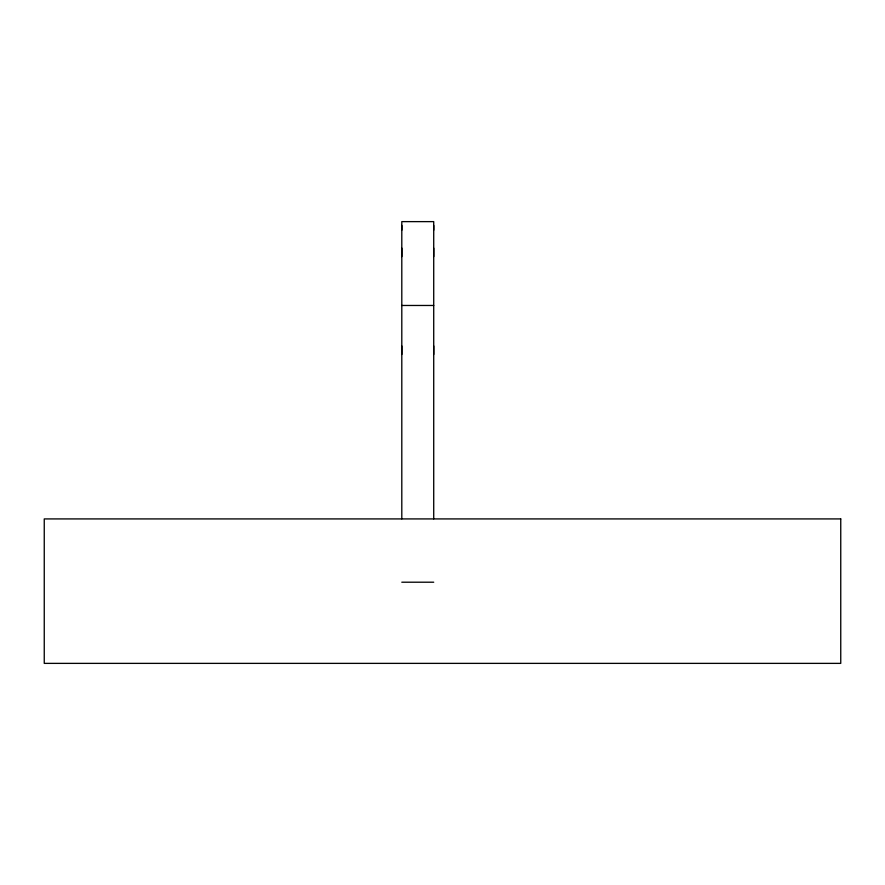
<?xml version="1.0" encoding="UTF-8"?>
<svg xmlns="http://www.w3.org/2000/svg" width="885" height="885" viewBox="0 0 885 885"><rect width="100%" height="100%" fill="white"/><g stroke="black" fill="none" stroke-linecap="round" stroke-linejoin="round"><path stroke-width="1.33" d="M401.801 518.875L401.801 225.421M433.716 518.875L433.716 225.421M401.801 305.469L433.716 305.469M401.801 582.208L433.716 582.208M433.716 230.211L433.716 221.626L401.801 221.626L401.801 230.211M433.716 248.099L433.716 256.617M433.716 345.958L433.716 354.476M401.801 248.099L401.801 256.617M401.801 345.958L401.801 354.476M840.75 518.92L44.25 518.92L44.25 663.374L840.75 663.374L840.75 518.92"/></g></svg>
